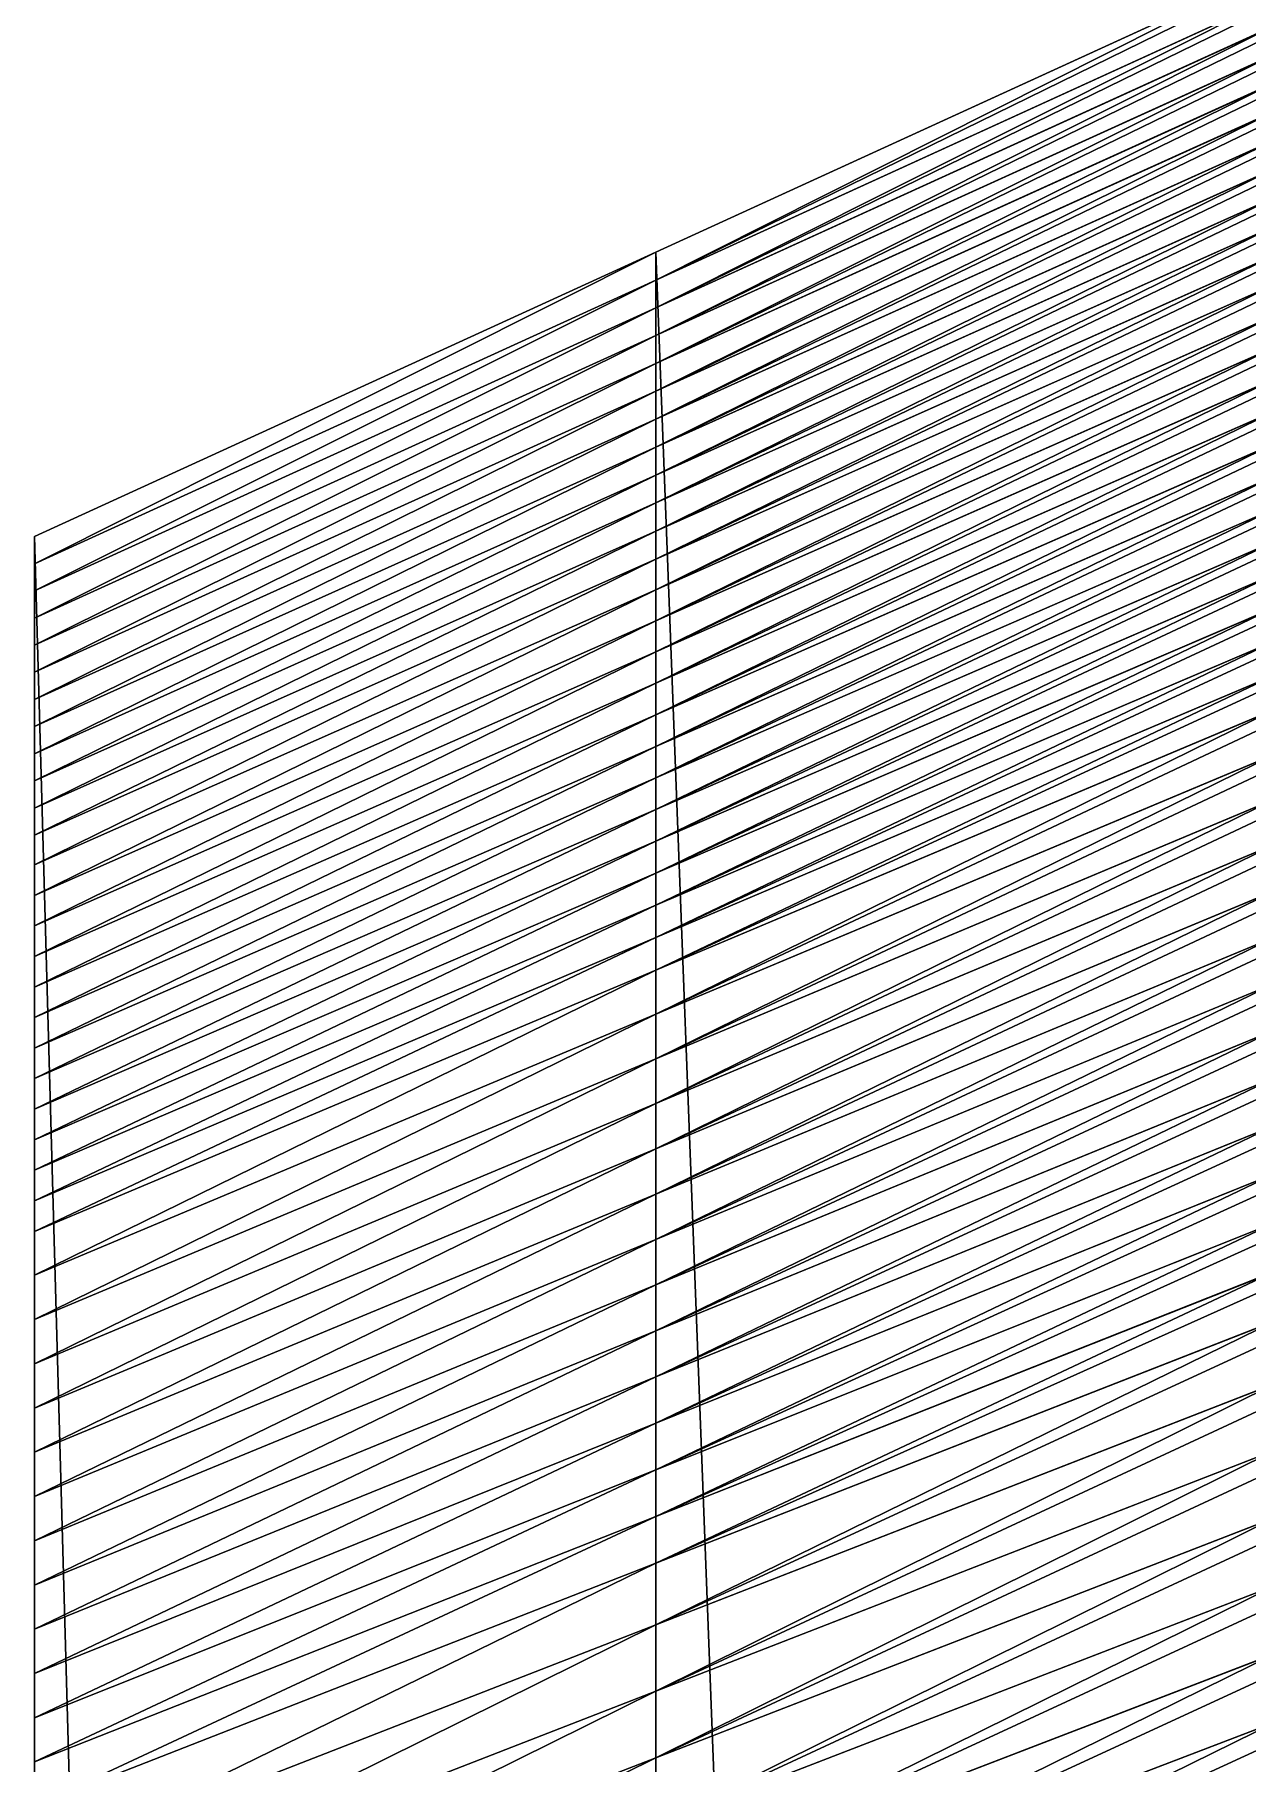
# Model space of a CAD drawing. Header units: metres. Extents: x -3 to 177, y -14 to 14.
# Drawn here: x -3.2 to -2.419, y 6.27 to 7.383 of the extents above; entities that cross this region are included whole.
import ezdxf

# ---------------------------------------------------------------- set-up
doc = ezdxf.new("R2010")
doc.units = ezdxf.units.M
doc.layers.add('AFT_PEAK', color=7, linetype='Continuous', true_color=0x74a6a7)
doc.layers.add('HULL', color=7, linetype='Continuous', true_color=0x528ba5)

msp = doc.modelspace()

# ---------------------------------------------------------------- linework, layer by layer
at = {"layer": 'AFT_PEAK'}
for points in [[(-2.8, 7.2253, 14.8012), (-2.8, 7.2432, 14.8819), (-2.2367, 7.5013, 14.8718)], [(-2.8, 7.2253, 14.8012), (-2.2367, 7.5013, 14.8718), (-2.2367, 7.4828, 14.7886)], [(-2.8, 7.2432, 14.8819), (-2.2367, -7.5013, 14.8718), (-2.2367, 7.5013, 14.8718)], [(-2.8, 7.2074, 14.7205), (-2.8, 7.2253, 14.8012), (-2.2367, 7.4828, 14.7886)], [(-2.8, 7.2074, 14.7205), (-2.2367, 7.4828, 14.7886), (-2.2367, 7.4643, 14.7053)], [(-2.8, 7.1895, 14.6398), (-2.8, 7.2074, 14.7205), (-2.2367, 7.4643, 14.7053)], [(-2.8, 7.1895, 14.6398), (-2.2367, 7.4643, 14.7053), (-2.2367, 7.4458, 14.6221)], [(-2.8, 7.1716, 14.5591), (-2.8, 7.1895, 14.6398), (-2.2367, 7.4458, 14.6221)], [(-2.8, 7.1716, 14.5591), (-2.2367, 7.4458, 14.6221), (-2.2367, 7.4272, 14.5389)], [(-2.8, 7.1536, 14.4784), (-2.8, 7.1716, 14.5591), (-2.2367, 7.4272, 14.5389)], [(-2.8, 7.1536, 14.4784), (-2.2367, 7.4272, 14.5389), (-2.2367, 7.4086, 14.4557)], [(-2.8, 7.1356, 14.3977), (-2.8, 7.1536, 14.4784), (-2.2367, 7.4086, 14.4557)], [(-2.8, 7.1356, 14.3977), (-2.2367, 7.4086, 14.4557), (-2.2367, 7.3899, 14.3725)], [(-2.8, 7.1176, 14.317), (-2.8, 7.1356, 14.3977), (-2.2367, 7.3899, 14.3725)], [(-2.8, 7.1176, 14.317), (-2.2367, 7.3899, 14.3725), (-2.2367, 7.3712, 14.2893)], [(-2.8, 7.0997, 14.2363), (-2.8, 7.1176, 14.317), (-2.2367, 7.3712, 14.2893)], [(-2.8, 7.0997, 14.2363), (-2.2367, 7.3712, 14.2893), (-2.2367, 7.3525, 14.2061)], [(-2.8, 7.0817, 14.1557), (-2.8, 7.0997, 14.2363), (-2.2367, 7.3525, 14.2061)], [(-2.8, 7.0817, 14.1557), (-2.2367, 7.3525, 14.2061), (-2.2367, 7.3337, 14.1229)], [(-2.8, 7.0635, 14.075), (-2.8, 7.0817, 14.1557), (-2.2367, 7.3337, 14.1229)], [(-2.8, 7.0635, 14.075), (-2.2367, 7.3337, 14.1229), (-2.2367, 7.3147, 14.0398)], [(-2.8, 7.0454, 13.9944), (-2.8, 7.0635, 14.075), (-2.2367, 7.3147, 14.0398)], [(-2.8, 7.0454, 13.9944), (-2.2367, 7.3147, 14.0398), (-2.2367, 7.2956, 13.9566)], [(-2.8, 7.0258, 13.914), (-2.8, 7.0454, 13.9944), (-2.2367, 7.2956, 13.9566)], [(-2.8, 7.0258, 13.914), (-2.2367, 7.2956, 13.9566), (-2.2367, 7.2754, 13.8738)], [(-2.8, 7.0058, 13.8338), (-2.8, 7.0258, 13.914), (-2.2367, 7.2754, 13.8738)], [(-2.8, 7.0058, 13.8338), (-2.2367, 7.2754, 13.8738), (-2.2367, 7.2549, 13.791)], [(-2.8, 6.9857, 13.7536), (-2.8, 7.0058, 13.8338), (-2.2367, 7.2549, 13.791)], [(-2.8, 6.9857, 13.7536), (-2.2367, 7.2549, 13.791), (-2.2367, 7.2343, 13.7083)], [(-3.2, 7.0425, 14.8101), (-3.2, 7.06, 14.889), (-2.8, 7.2432, 14.8819)], [(-3.2, 7.0425, 14.8101), (-2.8, 7.2432, 14.8819), (-2.8, 7.2253, 14.8012)], [(-3.2, 7.06, 14.889), (-2.8, -7.2432, 14.8819), (-2.8, 7.2432, 14.8819)], [(-2.8, 7.2432, 14.8819), (-2.8, -7.2432, 14.8819), (-2.2367, -7.5013, 14.8718)], [(-2.8, 6.9656, 13.6735), (-2.8, 6.9857, 13.7536), (-2.2367, 7.2343, 13.7083)], [(-2.8, 6.9656, 13.6735), (-2.2367, 7.2343, 13.7083), (-2.2367, 7.2134, 13.6256)], [(-3.2, 7.025, 14.7312), (-3.2, 7.0425, 14.8101), (-2.8, 7.2253, 14.8012)], [(-3.2, 7.025, 14.7312), (-2.8, 7.2253, 14.8012), (-2.8, 7.2074, 14.7205)], [(-3.2, 7.0075, 14.6523), (-3.2, 7.025, 14.7312), (-2.8, 7.2074, 14.7205)], [(-3.2, 7.0075, 14.6523), (-2.8, 7.2074, 14.7205), (-2.8, 7.1895, 14.6398)], [(-2.8, 6.9452, 13.5934), (-2.8, 6.9656, 13.6735), (-2.2367, 7.2134, 13.6256)], [(-2.8, 6.9452, 13.5934), (-2.2367, 7.2134, 13.6256), (-2.2367, 7.1921, 13.543)], [(-3.2, 6.9901, 14.5734), (-3.2, 7.0075, 14.6523), (-2.8, 7.1895, 14.6398)], [(-3.2, 6.9901, 14.5734), (-2.8, 7.1895, 14.6398), (-2.8, 7.1716, 14.5591)], [(-2.8, 6.9249, 13.5132), (-2.8, 6.9452, 13.5934), (-2.2367, 7.1921, 13.543)], [(-2.8, 6.9249, 13.5132), (-2.2367, 7.1921, 13.543), (-2.2367, 7.1709, 13.4605)], [(-3.2, 6.9726, 14.4945), (-3.2, 6.9901, 14.5734), (-2.8, 7.1716, 14.5591)], [(-3.2, 6.9726, 14.4945), (-2.8, 7.1716, 14.5591), (-2.8, 7.1536, 14.4784)], [(-2.8, 6.9046, 13.4331), (-2.8, 6.9249, 13.5132), (-2.2367, 7.1709, 13.4605)], [(-2.8, 6.9046, 13.4331), (-2.2367, 7.1709, 13.4605), (-2.2367, 7.1496, 13.3779)], [(-3.2, 6.9551, 14.4156), (-3.2, 6.9726, 14.4945), (-2.8, 7.1536, 14.4784)], [(-3.2, 6.9551, 14.4156), (-2.8, 7.1536, 14.4784), (-2.8, 7.1356, 14.3977)], [(-2.8, 6.8843, 13.353), (-2.8, 6.9046, 13.4331), (-2.2367, 7.1496, 13.3779)], [(-2.8, 6.8843, 13.353), (-2.2367, 7.1496, 13.3779), (-2.2367, 7.1284, 13.2953)], [(-3.2, 6.9376, 14.3367), (-3.2, 6.9551, 14.4156), (-2.8, 7.1356, 14.3977)], [(-3.2, 6.9376, 14.3367), (-2.8, 7.1356, 14.3977), (-2.8, 7.1176, 14.317)], [(-2.8, 6.8639, 13.2729), (-2.8, 6.8843, 13.353), (-2.2367, 7.1284, 13.2953)], [(-2.8, 6.8639, 13.2729), (-2.2367, 7.1284, 13.2953), (-2.2367, 7.107, 13.2127)], [(-3.2, 6.9201, 14.2578), (-3.2, 6.9376, 14.3367), (-2.8, 7.1176, 14.317)], [(-3.2, 6.9201, 14.2578), (-2.8, 7.1176, 14.317), (-2.8, 7.0997, 14.2363)], [(-2.8, 6.8433, 13.1928), (-2.8, 6.8639, 13.2729), (-2.2367, 7.107, 13.2127)], [(-2.8, 6.8433, 13.1928), (-2.2367, 7.107, 13.2127), (-2.2367, 7.0851, 13.1303)], [(-3.2, 6.9026, 14.1789), (-3.2, 6.9201, 14.2578), (-2.8, 7.0997, 14.2363)], [(-3.2, 6.9026, 14.1789), (-2.8, 7.0997, 14.2363), (-2.8, 7.0817, 14.1557)], [(-2.8, 6.8226, 13.1128), (-2.8, 6.8433, 13.1928), (-2.2367, 7.0851, 13.1303)], [(-2.8, 6.8226, 13.1128), (-2.2367, 7.0851, 13.1303), (-2.2367, 7.0631, 13.048)], [(-3.2, 6.8852, 14.1), (-3.2, 6.9026, 14.1789), (-2.8, 7.0817, 14.1557)], [(-3.2, 6.8852, 14.1), (-2.8, 7.0817, 14.1557), (-2.8, 7.0635, 14.075)], [(-3.2, 6.8677, 14.0211), (-3.2, 6.8852, 14.1), (-2.8, 7.0635, 14.075)], [(-3.2, 6.8677, 14.0211), (-2.8, 7.0635, 14.075), (-2.8, 7.0454, 13.9944)], [(-2.8, 6.8018, 13.0328), (-2.8, 6.8226, 13.1128), (-2.2367, 7.0631, 13.048)], [(-2.8, 6.8018, 13.0328), (-2.2367, 7.0631, 13.048), (-2.2367, 7.0407, 12.9657)], [(-3.2, 7.06, 14.889), (-3.2, -7.06, 14.889), (-2.8, -7.2432, 14.8819)], [(-3.2, -7.0425, 14.8101), (-3.2, -7.06, 14.889), (-3.2, 7.06, 14.889)], [(-3.2, -7.0425, 14.8101), (-3.2, 7.06, 14.889), (-3.2, 7.0425, 14.8101)], [(-3.2, 6.8486, 13.9426), (-3.2, 6.8677, 14.0211), (-2.8, 7.0454, 13.9944)], [(-3.2, 6.8486, 13.9426), (-2.8, 7.0454, 13.9944), (-2.8, 7.0258, 13.914)], [(-3.2, -7.0425, 14.8101), (-3.2, 7.0425, 14.8101), (-3.2, 7.025, 14.7312)], [(-2.8, 6.7808, 12.9529), (-2.8, 6.8018, 13.0328), (-2.2367, 7.0407, 12.9657)], [(-2.8, 6.7808, 12.9529), (-2.2367, 7.0407, 12.9657), (-2.2367, 7.0179, 12.8836)], [(-3.2, 6.8289, 13.8642), (-3.2, 6.8486, 13.9426), (-2.8, 7.0258, 13.914)], [(-3.2, 6.8289, 13.8642), (-2.8, 7.0258, 13.914), (-2.8, 7.0058, 13.8338)], [(-3.2, -7.025, 14.7312), (-3.2, -7.0425, 14.8101), (-3.2, 7.025, 14.7312)], [(-3.2, -7.025, 14.7312), (-3.2, 7.025, 14.7312), (-3.2, 7.0075, 14.6523)], [(-2.8, 6.7523, 12.8753), (-2.8, 6.7808, 12.9529), (-2.2367, 7.0179, 12.8836)], [(-2.8, 6.7523, 12.8753), (-2.2367, 7.0179, 12.8836), (-2.2367, 6.989, 12.8034)], [(-3.2, -7.025, 14.7312), (-3.2, 7.0075, 14.6523), (-3.2, 6.9901, 14.5734)], [(-3.2, 6.8093, 13.7859), (-3.2, 6.8289, 13.8642), (-2.8, 7.0058, 13.8338)], [(-3.2, 6.8093, 13.7859), (-2.8, 7.0058, 13.8338), (-2.8, 6.9857, 13.7536)], [(-3.2, -7.025, 14.7312), (-3.2, 6.9901, 14.5734), (-3.2, 6.9726, 14.4945)], [(-3.2, 6.7896, 13.7075), (-3.2, 6.8093, 13.7859), (-2.8, 6.9857, 13.7536)], [(-3.2, 6.7896, 13.7075), (-2.8, 6.9857, 13.7536), (-2.8, 6.9656, 13.6735)], [(-2.8, 6.7236, 12.7978), (-2.8, 6.7523, 12.8753), (-2.2367, 6.989, 12.8034)], [(-2.8, 6.7236, 12.7978), (-2.2367, 6.989, 12.8034), (-2.2367, 6.96, 12.7232)], [(-3.2, -7.025, 14.7312), (-3.2, 6.9726, 14.4945), (-3.2, 6.9551, 14.4156)], [(-3.2, 6.7699, 13.6291), (-3.2, 6.7896, 13.7075), (-2.8, 6.9656, 13.6735)], [(-3.2, 6.7699, 13.6291), (-2.8, 6.9656, 13.6735), (-2.8, 6.9452, 13.5934)], [(-3.2, -7.025, 14.7312), (-3.2, 6.9551, 14.4156), (-3.2, 6.9376, 14.3367)], [(-2.8, 6.6948, 12.7203), (-2.8, 6.7236, 12.7978), (-2.2367, 6.96, 12.7232)], [(-2.8, 6.6948, 12.7203), (-2.2367, 6.96, 12.7232), (-2.2367, 6.9308, 12.6431)], [(-3.2, 6.7502, 13.5507), (-3.2, 6.7699, 13.6291), (-2.8, 6.9452, 13.5934)], [(-3.2, 6.7502, 13.5507), (-2.8, 6.9452, 13.5934), (-2.8, 6.9249, 13.5132)], [(-3.2, 6.8486, 13.9426), (-3.2, 6.9376, 14.3367), (-3.2, 6.9201, 14.2578)], [(-3.2, 6.9376, 14.3367), (-3.2, 6.7502, 13.5507), (-3.2, 6.7306, 13.4723)], [(-3.2, 6.9376, 14.3367), (-3.2, 6.7699, 13.6291), (-3.2, 6.7502, 13.5507)], [(-3.2, 6.9376, 14.3367), (-3.2, 6.7896, 13.7075), (-3.2, 6.7699, 13.6291)], [(-3.2, 6.9376, 14.3367), (-3.2, 6.8093, 13.7859), (-3.2, 6.7896, 13.7075)], [(-3.2, 6.9376, 14.3367), (-3.2, 6.8289, 13.8642), (-3.2, 6.8093, 13.7859)], [(-3.2, 6.9376, 14.3367), (-3.2, 6.8486, 13.9426), (-3.2, 6.8289, 13.8642)], [(-3.2, 6.9376, 14.3367), (-3.2, 6.6912, 13.3156), (-3.2, 6.6715, 13.2372)], [(-3.2, 6.9376, 14.3367), (-3.2, 6.7109, 13.394), (-3.2, 6.6912, 13.3156)], [(-3.2, 6.9376, 14.3367), (-3.2, 6.7306, 13.4723), (-3.2, 6.7109, 13.394)], [(-3.2, -6.8289, 13.8642), (-3.2, -7.025, 14.7312), (-3.2, 6.9376, 14.3367)], [(-3.2, 6.9376, 14.3367), (-3.2, 6.6322, 13.0804), (-3.2, 6.6125, 13.0021)], [(-3.2, 6.9376, 14.3367), (-3.2, 6.6519, 13.1588), (-3.2, 6.6322, 13.0804)], [(-3.2, 6.9376, 14.3367), (-3.2, 6.6715, 13.2372), (-3.2, 6.6519, 13.1588)], [(-3.2, -6.8093, 13.7859), (-3.2, -6.8289, 13.8642), (-3.2, 6.9376, 14.3367)], [(-3.2, 6.9376, 14.3367), (-3.2, 6.6125, 13.0021), (-3.2, 6.2422, 12.019)], [(-3.2, -6.5557, 12.8508), (-3.2, -6.8093, 13.7859), (-3.2, 6.9376, 14.3367)], [(-3.2, -6.5557, 12.8508), (-3.2, 6.9376, 14.3367), (-3.2, 6.2422, 12.019)], [(-2.8, 6.6656, 12.643), (-2.8, 6.6948, 12.7203), (-2.2367, 6.9308, 12.6431)], [(-2.8, 6.6656, 12.643), (-2.2367, 6.9308, 12.6431), (-2.2367, 6.9006, 12.5633)], [(-3.2, 6.7306, 13.4723), (-3.2, 6.7502, 13.5507), (-2.8, 6.9249, 13.5132)], [(-3.2, 6.7306, 13.4723), (-2.8, 6.9249, 13.5132), (-2.8, 6.9046, 13.4331)], [(-3.2, 6.8486, 13.9426), (-3.2, 6.9201, 14.2578), (-3.2, 6.9026, 14.1789)], [(-3.2, 6.7109, 13.394), (-3.2, 6.7306, 13.4723), (-2.8, 6.9046, 13.4331)], [(-3.2, 6.7109, 13.394), (-2.8, 6.9046, 13.4331), (-2.8, 6.8843, 13.353)], [(-3.2, 6.9026, 14.1789), (-3.2, 6.8852, 14.1), (-3.2, 6.8486, 13.9426)], [(-2.8, 6.6364, 12.5656), (-2.8, 6.6656, 12.643), (-2.2367, 6.9006, 12.5633)], [(-2.8, 6.6364, 12.5656), (-2.2367, 6.9006, 12.5633), (-2.2367, 6.8705, 12.4836)], [(-3.2, 6.8852, 14.1), (-3.2, 6.8677, 14.0211), (-3.2, 6.8486, 13.9426)], [(-3.2, 6.6912, 13.3156), (-3.2, 6.7109, 13.394), (-2.8, 6.8843, 13.353)], [(-3.2, 6.6912, 13.3156), (-2.8, 6.8843, 13.353), (-2.8, 6.8639, 13.2729)], [(-3.2, 6.6715, 13.2372), (-3.2, 6.6912, 13.3156), (-2.8, 6.8639, 13.2729)], [(-3.2, 6.6715, 13.2372), (-2.8, 6.8639, 13.2729), (-2.8, 6.8433, 13.1928)], [(-2.8, 6.6073, 12.4883), (-2.8, 6.6364, 12.5656), (-2.2367, 6.8705, 12.4836)], [(-2.8, 6.6073, 12.4883), (-2.2367, 6.8705, 12.4836), (-2.2367, 6.8404, 12.4038)], [(-3.2, 6.6519, 13.1588), (-3.2, 6.6715, 13.2372), (-2.8, 6.8433, 13.1928)], [(-3.2, 6.6519, 13.1588), (-2.8, 6.8433, 13.1928), (-2.8, 6.8226, 13.1128)], [(-2.8, 6.578, 12.411), (-2.8, 6.6073, 12.4883), (-2.2367, 6.8404, 12.4038)], [(-2.8, 6.578, 12.411), (-2.2367, 6.8404, 12.4038), (-2.2367, 6.81, 12.3241)], [(-3.2, 6.6322, 13.0804), (-3.2, 6.6519, 13.1588), (-2.8, 6.8226, 13.1128)], [(-3.2, 6.6322, 13.0804), (-2.8, 6.8226, 13.1128), (-2.8, 6.8018, 13.0328)], [(-2.8, 6.5484, 12.3338), (-2.8, 6.578, 12.411), (-2.2367, 6.81, 12.3241)], [(-2.8, 6.5484, 12.3338), (-2.2367, 6.81, 12.3241), (-2.2367, 6.7788, 12.2448)], [(-3.2, 6.6125, 13.0021), (-3.2, 6.6322, 13.0804), (-2.8, 6.8018, 13.0328)], [(-3.2, 6.6125, 13.0021), (-2.8, 6.8018, 13.0328), (-2.8, 6.7808, 12.9529)], [(-3.2, 6.5842, 12.9264), (-3.2, 6.6125, 13.0021), (-2.8, 6.7808, 12.9529)], [(-3.2, 6.5842, 12.9264), (-2.8, 6.7808, 12.9529), (-2.8, 6.7523, 12.8753)], [(-2.8, 6.5187, 12.2567), (-2.8, 6.5484, 12.3338), (-2.2367, 6.7788, 12.2448)], [(-2.8, 6.5187, 12.2567), (-2.2367, 6.7788, 12.2448), (-2.2367, 6.7476, 12.1654)], [(-3.2, 6.5557, 12.8508), (-3.2, 6.5842, 12.9264), (-2.8, 6.7523, 12.8753)], [(-3.2, 6.5557, 12.8508), (-2.8, 6.7523, 12.8753), (-2.8, 6.7236, 12.7978)], [(-2.8, 6.489, 12.1796), (-2.8, 6.5187, 12.2567), (-2.2367, 6.7476, 12.1654)], [(-2.8, 6.489, 12.1796), (-2.2367, 6.7476, 12.1654), (-2.2367, 6.7161, 12.0862)], [(-3.2, 6.5272, 12.7751), (-3.2, 6.5557, 12.8508), (-2.8, 6.7236, 12.7978)], [(-3.2, 6.5272, 12.7751), (-2.8, 6.7236, 12.7978), (-2.8, 6.6948, 12.7203)], [(-2.8, 6.4589, 12.1026), (-2.8, 6.489, 12.1796), (-2.2367, 6.7161, 12.0862)], [(-2.8, 6.4589, 12.1026), (-2.2367, 6.7161, 12.0862), (-2.2367, 6.6839, 12.0073)], [(-3.2, 6.4987, 12.6995), (-3.2, 6.5272, 12.7751), (-2.8, 6.6948, 12.7203)], [(-3.2, 6.4987, 12.6995), (-2.8, 6.6948, 12.7203), (-2.8, 6.6656, 12.643)], [(-2.8, 6.4289, 12.0256), (-2.8, 6.4589, 12.1026), (-2.2367, 6.6839, 12.0073)], [(-2.8, 6.4289, 12.0256), (-2.2367, 6.6839, 12.0073), (-2.2367, 6.6518, 11.9284)], [(-3.2, 6.4702, 12.6239), (-3.2, 6.4987, 12.6995), (-2.8, 6.6656, 12.643)], [(-3.2, 6.4702, 12.6239), (-2.8, 6.6656, 12.643), (-2.8, 6.6364, 12.5656)], [(-2.8, 6.3987, 11.9487), (-2.8, 6.4289, 12.0256), (-2.2367, 6.6518, 11.9284)], [(-2.8, 6.3987, 11.9487), (-2.2367, 6.6518, 11.9284), (-2.2367, 6.6191, 11.8497)], [(-3.2, 6.4417, 12.5483), (-3.2, 6.4702, 12.6239), (-2.8, 6.6364, 12.5656)], [(-3.2, 6.4417, 12.5483), (-2.8, 6.6364, 12.5656), (-2.8, 6.6073, 12.4883)], [(-2.8, 6.359, 11.8765), (-2.8, 6.3987, 11.9487), (-2.2367, 6.6191, 11.8497)], [(-2.8, 6.359, 11.8765), (-2.2367, 6.6191, 11.8497), (-2.2367, 6.5785, 11.7749)], [(-3.2, 6.6125, 13.0021), (-3.2, 6.5842, 12.9264), (-3.2, 6.5557, 12.8508)], [(-3.2, 6.6125, 13.0021), (-3.2, 6.5272, 12.7751), (-3.2, 6.4987, 12.6995)], [(-3.2, 6.6125, 13.0021), (-3.2, 6.5557, 12.8508), (-3.2, 6.5272, 12.7751)], [(-3.2, 6.6125, 13.0021), (-3.2, 6.4702, 12.6239), (-3.2, 6.4417, 12.5483)], [(-3.2, 6.6125, 13.0021), (-3.2, 6.4987, 12.6995), (-3.2, 6.4702, 12.6239)], [(-3.2, 6.6125, 13.0021), (-3.2, 6.4132, 12.4727), (-3.2, 6.3847, 12.3971)], [(-3.2, 6.6125, 13.0021), (-3.2, 6.4417, 12.5483), (-3.2, 6.4132, 12.4727)], [(-3.2, 6.6125, 13.0021), (-3.2, 6.2992, 12.1702), (-3.2, 6.2707, 12.0946)], [(-3.2, 6.6125, 13.0021), (-3.2, 6.3277, 12.2458), (-3.2, 6.2992, 12.1702)], [(-3.2, 6.6125, 13.0021), (-3.2, 6.3562, 12.3214), (-3.2, 6.3277, 12.2458)], [(-3.2, 6.6125, 13.0021), (-3.2, 6.3847, 12.3971), (-3.2, 6.3562, 12.3214)], [(-3.2, 6.6125, 13.0021), (-3.2, 6.2707, 12.0946), (-3.2, 6.2422, 12.019)], [(-3.2, 6.4132, 12.4727), (-3.2, 6.4417, 12.5483), (-2.8, 6.6073, 12.4883)], [(-3.2, 6.4132, 12.4727), (-2.8, 6.6073, 12.4883), (-2.8, 6.578, 12.411)], [(-3.2, 6.3847, 12.3971), (-3.2, 6.4132, 12.4727), (-2.8, 6.578, 12.411)], [(-3.2, 6.3847, 12.3971), (-2.8, 6.578, 12.411), (-2.8, 6.5484, 12.3338)], [(-2.8, 6.3163, 11.8057), (-2.8, 6.359, 11.8765), (-2.2367, 6.5785, 11.7749)], [(-2.8, 6.3163, 11.8057), (-2.2367, 6.5785, 11.7749), (-2.2367, 6.5355, 11.7014)], [(-3.2, 6.3562, 12.3214), (-3.2, 6.3847, 12.3971), (-2.8, 6.5484, 12.3338)], [(-3.2, 6.3562, 12.3214), (-2.8, 6.5484, 12.3338), (-2.8, 6.5187, 12.2567)], [(-2.8, 6.2734, 11.7351), (-2.8, 6.3163, 11.8057), (-2.2367, 6.5355, 11.7014)], [(-2.8, 6.2734, 11.7351), (-2.2367, 6.5355, 11.7014), (-2.2367, 6.492, 11.6281)], [(-3.2, 6.3277, 12.2458), (-3.2, 6.3562, 12.3214), (-2.8, 6.5187, 12.2567)], [(-3.2, 6.3277, 12.2458), (-2.8, 6.5187, 12.2567), (-2.8, 6.489, 12.1796)], [(-3.2, 6.2992, 12.1702), (-3.2, 6.3277, 12.2458), (-2.8, 6.489, 12.1796)], [(-3.2, 6.2992, 12.1702), (-2.8, 6.489, 12.1796), (-2.8, 6.4589, 12.1026)], [(-2.8, 6.2302, 11.6646), (-2.8, 6.2734, 11.7351), (-2.2367, 6.492, 11.6281)], [(-2.8, 6.2302, 11.6646), (-2.2367, 6.492, 11.6281), (-2.2367, 6.4479, 11.5551)], [(-3.2, 6.2707, 12.0946), (-3.2, 6.2992, 12.1702), (-2.8, 6.4589, 12.1026)], [(-3.2, 6.2707, 12.0946), (-2.8, 6.4589, 12.1026), (-2.8, 6.4289, 12.0256)], [(-2.8, 6.187, 11.5941), (-2.8, 6.2302, 11.6646), (-2.2367, 6.4479, 11.5551)], [(-2.8, 6.187, 11.5941), (-2.2367, 6.4479, 11.5551), (-2.2367, 6.4038, 11.4821)], [(-3.2, 6.2422, 12.019), (-3.2, 6.2707, 12.0946), (-2.8, 6.4289, 12.0256)], [(-3.2, 6.2422, 12.019), (-2.8, 6.4289, 12.0256), (-2.8, 6.3987, 11.9487)], [(-2.8, 6.1436, 11.5238), (-2.8, 6.187, 11.5941), (-2.2367, 6.4038, 11.4821)], [(-2.8, 6.1436, 11.5238), (-2.2367, 6.4038, 11.4821), (-2.2367, 6.3592, 11.4095)], [(-3.2, 6.2031, 11.9485), (-3.2, 6.2422, 12.019), (-2.8, 6.3987, 11.9487)], [(-3.2, 6.2031, 11.9485), (-2.8, 6.3987, 11.9487), (-2.8, 6.359, 11.8765)], [(-3.2, 6.1606, 11.8798), (-3.2, 6.2031, 11.9485), (-2.8, 6.359, 11.8765)], [(-3.2, 6.1606, 11.8798), (-2.8, 6.359, 11.8765), (-2.8, 6.3163, 11.8057)], [(-2.8, 6.1, 11.4535), (-2.8, 6.1436, 11.5238), (-2.2367, 6.3592, 11.4095)], [(-2.8, 6.1, 11.4535), (-2.2367, 6.3592, 11.4095), (-2.2367, 6.3142, 11.3371)], [(-3.2, 6.1181, 11.8111), (-3.2, 6.1606, 11.8798), (-2.8, 6.3163, 11.8057)], [(-3.2, 6.1181, 11.8111), (-2.8, 6.3163, 11.8057), (-2.8, 6.2734, 11.7351)], [(-2.8, 6.0564, 11.3834), (-2.8, 6.1, 11.4535), (-2.2367, 6.3142, 11.3371)], [(-2.8, 6.0564, 11.3834), (-2.2367, 6.3142, 11.3371), (-2.2367, 6.2689, 11.2648)], [(-3.2, 6.0755, 11.7424), (-3.2, 6.1181, 11.8111), (-2.8, 6.2734, 11.7351)], [(-3.2, 6.0755, 11.7424), (-2.8, 6.2734, 11.7351), (-2.8, 6.2302, 11.6646)]]:
    msp.add_3dface(points, dxfattribs=at)
at = {"layer": 'HULL'}
for points in [[(-2.8, 7.2253, 14.8012), (-2.8, 7.2432, 14.8819), (-2.4, 7.4265, 14.8748)], [(-2.8, 7.2253, 14.8012), (-2.4, 7.4265, 14.8748), (-2.4, 7.4082, 14.7922)], [(-2.8, 7.2074, 14.7205), (-2.8, 7.2253, 14.8012), (-2.4, 7.4082, 14.7922)], [(-2.8, 7.2074, 14.7205), (-2.4, 7.4082, 14.7922), (-2.4, 7.3899, 14.7097)], [(-2.8, 7.1895, 14.6398), (-2.8, 7.2074, 14.7205), (-2.4, 7.3899, 14.7097)], [(-2.8, 7.1895, 14.6398), (-2.4, 7.3899, 14.7097), (-2.4, 7.3715, 14.6272)], [(-2.8, 7.1716, 14.5591), (-2.8, 7.1895, 14.6398), (-2.4, 7.3715, 14.6272)], [(-2.8, 7.1716, 14.5591), (-2.4, 7.3715, 14.6272), (-2.4, 7.3531, 14.5447)], [(-2.8, 7.1536, 14.4784), (-2.8, 7.1716, 14.5591), (-2.4, 7.3531, 14.5447)], [(-2.8, 7.1536, 14.4784), (-2.4, 7.3531, 14.5447), (-2.4, 7.3347, 14.4623)], [(-2.8, 7.1356, 14.3977), (-2.8, 7.1536, 14.4784), (-2.4, 7.3347, 14.4623)], [(-2.8, 7.1356, 14.3977), (-2.4, 7.3347, 14.4623), (-2.4, 7.3162, 14.3798)], [(-2.8, 7.1176, 14.317), (-2.8, 7.1356, 14.3977), (-2.4, 7.3162, 14.3798)], [(-2.8, 7.1176, 14.317), (-2.4, 7.3162, 14.3798), (-2.4, 7.2977, 14.2973)], [(-2.8, 7.0997, 14.2363), (-2.8, 7.1176, 14.317), (-2.4, 7.2977, 14.2973)], [(-2.8, 7.0997, 14.2363), (-2.4, 7.2977, 14.2973), (-2.4, 7.2792, 14.2148)], [(-2.8, 7.0817, 14.1557), (-2.8, 7.0997, 14.2363), (-2.4, 7.2792, 14.2148)], [(-2.8, 7.0817, 14.1557), (-2.4, 7.2792, 14.2148), (-2.4, 7.2607, 14.1324)], [(-2.8, 7.0635, 14.075), (-2.8, 7.0817, 14.1557), (-2.4, 7.2607, 14.1324)], [(-2.8, 7.0635, 14.075), (-2.4, 7.2607, 14.1324), (-2.4, 7.2419, 14.05)], [(-3.2, 7.0425, 14.8101), (-3.2, 7.06, 14.889), (-2.8, 7.2432, 14.8819)], [(-3.2, 7.0425, 14.8101), (-2.8, 7.2432, 14.8819), (-2.8, 7.2253, 14.8012)], [(-2.8, 7.0454, 13.9944), (-2.8, 7.0635, 14.075), (-2.4, 7.2419, 14.05)], [(-2.8, 7.0454, 13.9944), (-2.4, 7.2419, 14.05), (-2.4, 7.2231, 13.9676)], [(-3.2, 7.025, 14.7312), (-3.2, 7.0425, 14.8101), (-2.8, 7.2253, 14.8012)], [(-3.2, 7.025, 14.7312), (-2.8, 7.2253, 14.8012), (-2.8, 7.2074, 14.7205)], [(-2.8, 7.0258, 13.914), (-2.8, 7.0454, 13.9944), (-2.4, 7.2231, 13.9676)], [(-2.8, 7.0258, 13.914), (-2.4, 7.2231, 13.9676), (-2.4, 7.2031, 13.8855)], [(-3.2, 7.0075, 14.6523), (-3.2, 7.025, 14.7312), (-2.8, 7.2074, 14.7205)], [(-3.2, 7.0075, 14.6523), (-2.8, 7.2074, 14.7205), (-2.8, 7.1895, 14.6398)], [(-2.8, 7.0058, 13.8338), (-2.8, 7.0258, 13.914), (-2.4, 7.2031, 13.8855)], [(-2.8, 7.0058, 13.8338), (-2.4, 7.2031, 13.8855), (-2.4, 7.1827, 13.8035)], [(-3.2, 6.9901, 14.5734), (-3.2, 7.0075, 14.6523), (-2.8, 7.1895, 14.6398)], [(-3.2, 6.9901, 14.5734), (-2.8, 7.1895, 14.6398), (-2.8, 7.1716, 14.5591)], [(-2.8, 6.9857, 13.7536), (-2.8, 7.0058, 13.8338), (-2.4, 7.1827, 13.8035)], [(-2.8, 6.9857, 13.7536), (-2.4, 7.1827, 13.8035), (-2.4, 7.1622, 13.7214)], [(-3.2, 6.9726, 14.4945), (-3.2, 6.9901, 14.5734), (-2.8, 7.1716, 14.5591)], [(-3.2, 6.9726, 14.4945), (-2.8, 7.1716, 14.5591), (-2.8, 7.1536, 14.4784)], [(-2.8, 6.9656, 13.6735), (-2.8, 6.9857, 13.7536), (-2.4, 7.1622, 13.7214)], [(-2.8, 6.9656, 13.6735), (-2.4, 7.1622, 13.7214), (-2.4, 7.1415, 13.6395)], [(-3.2, 6.9551, 14.4156), (-3.2, 6.9726, 14.4945), (-2.8, 7.1536, 14.4784)], [(-3.2, 6.9551, 14.4156), (-2.8, 7.1536, 14.4784), (-2.8, 7.1356, 14.3977)], [(-2.8, 6.9452, 13.5934), (-2.8, 6.9656, 13.6735), (-2.4, 7.1415, 13.6395)], [(-2.8, 6.9452, 13.5934), (-2.4, 7.1415, 13.6395), (-2.4, 7.1206, 13.5576)], [(-3.2, 6.9376, 14.3367), (-3.2, 6.9551, 14.4156), (-2.8, 7.1356, 14.3977)], [(-3.2, 6.9376, 14.3367), (-2.8, 7.1356, 14.3977), (-2.8, 7.1176, 14.317)], [(-3.2, 6.9201, 14.2578), (-3.2, 6.9376, 14.3367), (-2.8, 7.1176, 14.317)], [(-3.2, 6.9201, 14.2578), (-2.8, 7.1176, 14.317), (-2.8, 7.0997, 14.2363)], [(-2.8, 6.9249, 13.5132), (-2.8, 6.9452, 13.5934), (-2.4, 7.1206, 13.5576)], [(-2.8, 6.9249, 13.5132), (-2.4, 7.1206, 13.5576), (-2.4, 7.0996, 13.4758)], [(-3.2, 6.9026, 14.1789), (-3.2, 6.9201, 14.2578), (-2.8, 7.0997, 14.2363)], [(-3.2, 6.9026, 14.1789), (-2.8, 7.0997, 14.2363), (-2.8, 7.0817, 14.1557)], [(-2.8, 6.9046, 13.4331), (-2.8, 6.9249, 13.5132), (-2.4, 7.0996, 13.4758)], [(-2.8, 6.9046, 13.4331), (-2.4, 7.0996, 13.4758), (-2.4, 7.0786, 13.3939)], [(-3.2, 6.8852, 14.1), (-3.2, 6.9026, 14.1789), (-2.8, 7.0817, 14.1557)], [(-3.2, 6.8852, 14.1), (-2.8, 7.0817, 14.1557), (-2.8, 7.0635, 14.075)], [(-2.8, 6.8843, 13.353), (-2.8, 6.9046, 13.4331), (-2.4, 7.0786, 13.3939)], [(-2.8, 6.8843, 13.353), (-2.4, 7.0786, 13.3939), (-2.4, 7.0576, 13.312)], [(-3.2, 6.8677, 14.0211), (-3.2, 6.8852, 14.1), (-2.8, 7.0635, 14.075)], [(-3.2, 6.8677, 14.0211), (-2.8, 7.0635, 14.075), (-2.8, 7.0454, 13.9944)], [(-3.2, -7.0425, 14.8101), (-3.2, -7.06, 14.889), (-3.2, 7.06, 14.889)], [(-3.2, -7.0425, 14.8101), (-3.2, 7.06, 14.889), (-3.2, 7.0425, 14.8101)], [(-2.8, 6.8639, 13.2729), (-2.8, 6.8843, 13.353), (-2.4, 7.0576, 13.312)], [(-2.8, 6.8639, 13.2729), (-2.4, 7.0576, 13.312), (-2.4, 7.0365, 13.2302)], [(-3.2, 6.8486, 13.9426), (-3.2, 6.8677, 14.0211), (-2.8, 7.0454, 13.9944)], [(-3.2, 6.8486, 13.9426), (-2.8, 7.0454, 13.9944), (-2.8, 7.0258, 13.914)], [(-3.2, -7.0425, 14.8101), (-3.2, 7.0425, 14.8101), (-3.2, 7.025, 14.7312)], [(-2.8, 6.8433, 13.1928), (-2.8, 6.8639, 13.2729), (-2.4, 7.0365, 13.2302)], [(-2.8, 6.8433, 13.1928), (-2.4, 7.0365, 13.2302), (-2.4, 7.015, 13.1484)], [(-3.2, 6.8289, 13.8642), (-3.2, 6.8486, 13.9426), (-2.8, 7.0258, 13.914)], [(-3.2, 6.8289, 13.8642), (-2.8, 7.0258, 13.914), (-2.8, 7.0058, 13.8338)], [(-3.2, -7.025, 14.7312), (-3.2, -7.0425, 14.8101), (-3.2, 7.025, 14.7312)], [(-3.2, -7.025, 14.7312), (-3.2, 7.025, 14.7312), (-3.2, 7.0075, 14.6523)], [(-3.2, -7.025, 14.7312), (-3.2, 7.0075, 14.6523), (-3.2, 6.9901, 14.5734)], [(-3.2, 6.8093, 13.7859), (-3.2, 6.8289, 13.8642), (-2.8, 7.0058, 13.8338)], [(-3.2, 6.8093, 13.7859), (-2.8, 7.0058, 13.8338), (-2.8, 6.9857, 13.7536)], [(-2.8, 6.8226, 13.1128), (-2.8, 6.8433, 13.1928), (-2.4, 7.015, 13.1484)], [(-2.8, 6.8226, 13.1128), (-2.4, 7.015, 13.1484), (-2.4, 6.9934, 13.0668)], [(-3.2, -7.025, 14.7312), (-3.2, 6.9901, 14.5734), (-3.2, 6.9726, 14.4945)], [(-3.2, 6.7896, 13.7075), (-3.2, 6.8093, 13.7859), (-2.8, 6.9857, 13.7536)], [(-3.2, 6.7896, 13.7075), (-2.8, 6.9857, 13.7536), (-2.8, 6.9656, 13.6735)], [(-2.8, 6.8018, 13.0328), (-2.8, 6.8226, 13.1128), (-2.4, 6.9934, 13.0668)], [(-2.8, 6.8018, 13.0328), (-2.4, 6.9934, 13.0668), (-2.4, 6.9714, 12.9852)], [(-3.2, -7.025, 14.7312), (-3.2, 6.9726, 14.4945), (-3.2, 6.9551, 14.4156)], [(-2.8, 6.7808, 12.9529), (-2.8, 6.8018, 13.0328), (-2.4, 6.9714, 12.9852)], [(-2.8, 6.7808, 12.9529), (-2.4, 6.9714, 12.9852), (-2.4, 6.9492, 12.9037)], [(-3.2, 6.7699, 13.6291), (-3.2, 6.7896, 13.7075), (-2.8, 6.9656, 13.6735)], [(-3.2, 6.7699, 13.6291), (-2.8, 6.9656, 13.6735), (-2.8, 6.9452, 13.5934)], [(-3.2, -7.025, 14.7312), (-3.2, 6.9551, 14.4156), (-3.2, 6.9376, 14.3367)], [(-2.8, 6.7523, 12.8753), (-2.8, 6.7808, 12.9529), (-2.4, 6.9492, 12.9037)], [(-2.8, 6.7523, 12.8753), (-2.4, 6.9492, 12.9037), (-2.4, 6.9204, 12.8242)], [(-3.2, 6.7502, 13.5507), (-3.2, 6.7699, 13.6291), (-2.8, 6.9452, 13.5934)], [(-3.2, 6.7502, 13.5507), (-2.8, 6.9452, 13.5934), (-2.8, 6.9249, 13.5132)], [(-3.2, 6.8486, 13.9426), (-3.2, 6.9376, 14.3367), (-3.2, 6.9201, 14.2578)], [(-3.2, 6.9376, 14.3367), (-3.2, 6.7502, 13.5507), (-3.2, 6.7306, 13.4723)], [(-3.2, 6.9376, 14.3367), (-3.2, 6.7699, 13.6291), (-3.2, 6.7502, 13.5507)], [(-3.2, 6.9376, 14.3367), (-3.2, 6.7896, 13.7075), (-3.2, 6.7699, 13.6291)], [(-3.2, 6.9376, 14.3367), (-3.2, 6.8093, 13.7859), (-3.2, 6.7896, 13.7075)], [(-3.2, 6.9376, 14.3367), (-3.2, 6.8289, 13.8642), (-3.2, 6.8093, 13.7859)], [(-3.2, 6.9376, 14.3367), (-3.2, 6.8486, 13.9426), (-3.2, 6.8289, 13.8642)], [(-3.2, 6.9376, 14.3367), (-3.2, 6.6912, 13.3156), (-3.2, 6.6715, 13.2372)], [(-3.2, 6.9376, 14.3367), (-3.2, 6.7109, 13.394), (-3.2, 6.6912, 13.3156)], [(-3.2, 6.9376, 14.3367), (-3.2, 6.7306, 13.4723), (-3.2, 6.7109, 13.394)], [(-3.2, -6.8289, 13.8642), (-3.2, -7.025, 14.7312), (-3.2, 6.9376, 14.3367)], [(-3.2, 6.9376, 14.3367), (-3.2, 6.6322, 13.0804), (-3.2, 6.6125, 13.0021)], [(-3.2, 6.9376, 14.3367), (-3.2, 6.6519, 13.1588), (-3.2, 6.6322, 13.0804)], [(-3.2, 6.9376, 14.3367), (-3.2, 6.6715, 13.2372), (-3.2, 6.6519, 13.1588)], [(-3.2, -6.8093, 13.7859), (-3.2, -6.8289, 13.8642), (-3.2, 6.9376, 14.3367)], [(-3.2, 6.9376, 14.3367), (-3.2, 6.6125, 13.0021), (-3.2, 6.2422, 12.019)], [(-3.2, -6.5557, 12.8508), (-3.2, -6.8093, 13.7859), (-3.2, 6.9376, 14.3367)], [(-3.2, -6.5557, 12.8508), (-3.2, 6.9376, 14.3367), (-3.2, 6.2422, 12.019)], [(-3.2, 6.7306, 13.4723), (-3.2, 6.7502, 13.5507), (-2.8, 6.9249, 13.5132)], [(-3.2, 6.7306, 13.4723), (-2.8, 6.9249, 13.5132), (-2.8, 6.9046, 13.4331)], [(-3.2, 6.8486, 13.9426), (-3.2, 6.9201, 14.2578), (-3.2, 6.9026, 14.1789)], [(-2.8, 6.7236, 12.7978), (-2.8, 6.7523, 12.8753), (-2.4, 6.9204, 12.8242)], [(-2.8, 6.7236, 12.7978), (-2.4, 6.9204, 12.8242), (-2.4, 6.8915, 12.7448)], [(-3.2, 6.7109, 13.394), (-3.2, 6.7306, 13.4723), (-2.8, 6.9046, 13.4331)], [(-3.2, 6.7109, 13.394), (-2.8, 6.9046, 13.4331), (-2.8, 6.8843, 13.353)], [(-3.2, 6.9026, 14.1789), (-3.2, 6.8852, 14.1), (-3.2, 6.8486, 13.9426)], [(-3.2, 6.8852, 14.1), (-3.2, 6.8677, 14.0211), (-3.2, 6.8486, 13.9426)], [(-3.2, 6.6912, 13.3156), (-3.2, 6.7109, 13.394), (-2.8, 6.8843, 13.353)], [(-3.2, 6.6912, 13.3156), (-2.8, 6.8843, 13.353), (-2.8, 6.8639, 13.2729)], [(-2.8, 6.6948, 12.7203), (-2.8, 6.7236, 12.7978), (-2.4, 6.8915, 12.7448)], [(-2.8, 6.6948, 12.7203), (-2.4, 6.8915, 12.7448), (-2.4, 6.8624, 12.6655)], [(-3.2, 6.6715, 13.2372), (-3.2, 6.6912, 13.3156), (-2.8, 6.8639, 13.2729)], [(-3.2, 6.6715, 13.2372), (-2.8, 6.8639, 13.2729), (-2.8, 6.8433, 13.1928)], [(-2.8, 6.6656, 12.643), (-2.8, 6.6948, 12.7203), (-2.4, 6.8624, 12.6655)], [(-2.8, 6.6656, 12.643), (-2.4, 6.8624, 12.6655), (-2.4, 6.8325, 12.5864)], [(-3.2, 6.6519, 13.1588), (-3.2, 6.6715, 13.2372), (-2.8, 6.8433, 13.1928)], [(-3.2, 6.6519, 13.1588), (-2.8, 6.8433, 13.1928), (-2.8, 6.8226, 13.1128)], [(-2.8, 6.6364, 12.5656), (-2.8, 6.6656, 12.643), (-2.4, 6.8325, 12.5864)], [(-2.8, 6.6364, 12.5656), (-2.4, 6.8325, 12.5864), (-2.4, 6.8027, 12.5074)], [(-3.2, 6.6322, 13.0804), (-3.2, 6.6519, 13.1588), (-2.8, 6.8226, 13.1128)], [(-3.2, 6.6322, 13.0804), (-2.8, 6.8226, 13.1128), (-2.8, 6.8018, 13.0328)], [(-3.2, 6.6125, 13.0021), (-3.2, 6.6322, 13.0804), (-2.8, 6.8018, 13.0328)], [(-3.2, 6.6125, 13.0021), (-2.8, 6.8018, 13.0328), (-2.8, 6.7808, 12.9529)], [(-2.8, 6.6073, 12.4883), (-2.8, 6.6364, 12.5656), (-2.4, 6.8027, 12.5074)], [(-2.8, 6.6073, 12.4883), (-2.4, 6.8027, 12.5074), (-2.4, 6.7728, 12.4283)], [(-3.2, 6.5842, 12.9264), (-3.2, 6.6125, 13.0021), (-2.8, 6.7808, 12.9529)], [(-3.2, 6.5842, 12.9264), (-2.8, 6.7808, 12.9529), (-2.8, 6.7523, 12.8753)], [(-2.8, 6.578, 12.411), (-2.8, 6.6073, 12.4883), (-2.4, 6.7728, 12.4283)], [(-2.8, 6.578, 12.411), (-2.4, 6.7728, 12.4283), (-2.4, 6.7428, 12.3493)], [(-3.2, 6.5557, 12.8508), (-3.2, 6.5842, 12.9264), (-2.8, 6.7523, 12.8753)], [(-3.2, 6.5557, 12.8508), (-2.8, 6.7523, 12.8753), (-2.8, 6.7236, 12.7978)], [(-2.8, 6.5484, 12.3338), (-2.8, 6.578, 12.411), (-2.4, 6.7428, 12.3493)], [(-2.8, 6.5484, 12.3338), (-2.4, 6.7428, 12.3493), (-2.4, 6.712, 12.2706)], [(-3.2, 6.5272, 12.7751), (-3.2, 6.5557, 12.8508), (-2.8, 6.7236, 12.7978)], [(-3.2, 6.5272, 12.7751), (-2.8, 6.7236, 12.7978), (-2.8, 6.6948, 12.7203)], [(-2.8, 6.5187, 12.2567), (-2.8, 6.5484, 12.3338), (-2.4, 6.712, 12.2706)], [(-2.8, 6.5187, 12.2567), (-2.4, 6.712, 12.2706), (-2.4, 6.6813, 12.1919)], [(-3.2, 6.4987, 12.6995), (-3.2, 6.5272, 12.7751), (-2.8, 6.6948, 12.7203)], [(-3.2, 6.4987, 12.6995), (-2.8, 6.6948, 12.7203), (-2.8, 6.6656, 12.643)], [(-2.8, 6.489, 12.1796), (-2.8, 6.5187, 12.2567), (-2.4, 6.6813, 12.1919)], [(-2.8, 6.489, 12.1796), (-2.4, 6.6813, 12.1919), (-2.4, 6.6503, 12.1133)], [(-3.2, 6.4702, 12.6239), (-3.2, 6.4987, 12.6995), (-2.8, 6.6656, 12.643)], [(-3.2, 6.4702, 12.6239), (-2.8, 6.6656, 12.643), (-2.8, 6.6364, 12.5656)], [(-2.8, 6.4589, 12.1026), (-2.8, 6.489, 12.1796), (-2.4, 6.6503, 12.1133)], [(-2.8, 6.4589, 12.1026), (-2.4, 6.6503, 12.1133), (-2.4, 6.6187, 12.0349)], [(-3.2, 6.4417, 12.5483), (-3.2, 6.4702, 12.6239), (-2.8, 6.6364, 12.5656)], [(-3.2, 6.4417, 12.5483), (-2.8, 6.6364, 12.5656), (-2.8, 6.6073, 12.4883)], [(-2.8, 6.4289, 12.0256), (-2.8, 6.4589, 12.1026), (-2.4, 6.6187, 12.0349)], [(-2.8, 6.4289, 12.0256), (-2.4, 6.6187, 12.0349), (-2.4, 6.5872, 11.9566)], [(-3.2, 6.6125, 13.0021), (-3.2, 6.5842, 12.9264), (-3.2, 6.5557, 12.8508)], [(-3.2, 6.6125, 13.0021), (-3.2, 6.5272, 12.7751), (-3.2, 6.4987, 12.6995)], [(-3.2, 6.6125, 13.0021), (-3.2, 6.5557, 12.8508), (-3.2, 6.5272, 12.7751)], [(-3.2, 6.6125, 13.0021), (-3.2, 6.4702, 12.6239), (-3.2, 6.4417, 12.5483)], [(-3.2, 6.6125, 13.0021), (-3.2, 6.4987, 12.6995), (-3.2, 6.4702, 12.6239)], [(-3.2, 6.6125, 13.0021), (-3.2, 6.4132, 12.4727), (-3.2, 6.3847, 12.3971)], [(-3.2, 6.6125, 13.0021), (-3.2, 6.4417, 12.5483), (-3.2, 6.4132, 12.4727)], [(-3.2, 6.6125, 13.0021), (-3.2, 6.2992, 12.1702), (-3.2, 6.2707, 12.0946)], [(-3.2, 6.6125, 13.0021), (-3.2, 6.3277, 12.2458), (-3.2, 6.2992, 12.1702)], [(-3.2, 6.6125, 13.0021), (-3.2, 6.3562, 12.3214), (-3.2, 6.3277, 12.2458)], [(-3.2, 6.6125, 13.0021), (-3.2, 6.3847, 12.3971), (-3.2, 6.3562, 12.3214)], [(-3.2, 6.6125, 13.0021), (-3.2, 6.2707, 12.0946), (-3.2, 6.2422, 12.019)], [(-3.2, 6.4132, 12.4727), (-3.2, 6.4417, 12.5483), (-2.8, 6.6073, 12.4883)], [(-3.2, 6.4132, 12.4727), (-2.8, 6.6073, 12.4883), (-2.8, 6.578, 12.411)], [(-2.8, 6.3987, 11.9487), (-2.8, 6.4289, 12.0256), (-2.4, 6.5872, 11.9566)], [(-2.8, 6.3987, 11.9487), (-2.4, 6.5872, 11.9566), (-2.4, 6.5552, 11.8784)], [(-3.2, 6.3847, 12.3971), (-3.2, 6.4132, 12.4727), (-2.8, 6.578, 12.411)], [(-3.2, 6.3847, 12.3971), (-2.8, 6.578, 12.411), (-2.8, 6.5484, 12.3338)], [(-3.2, 6.3562, 12.3214), (-3.2, 6.3847, 12.3971), (-2.8, 6.5484, 12.3338)], [(-3.2, 6.3562, 12.3214), (-2.8, 6.5484, 12.3338), (-2.8, 6.5187, 12.2567)], [(-2.8, 6.359, 11.8765), (-2.8, 6.3987, 11.9487), (-2.4, 6.5552, 11.8784)], [(-2.8, 6.359, 11.8765), (-2.4, 6.5552, 11.8784), (-2.4, 6.5149, 11.8044)], [(-3.2, 6.3277, 12.2458), (-3.2, 6.3562, 12.3214), (-2.8, 6.5187, 12.2567)], [(-3.2, 6.3277, 12.2458), (-2.8, 6.5187, 12.2567), (-2.8, 6.489, 12.1796)], [(-2.8, 6.3163, 11.8057), (-2.8, 6.359, 11.8765), (-2.4, 6.5149, 11.8044)], [(-2.8, 6.3163, 11.8057), (-2.4, 6.5149, 11.8044), (-2.4, 6.472, 11.7316)], [(-3.2, 6.2992, 12.1702), (-3.2, 6.3277, 12.2458), (-2.8, 6.489, 12.1796)], [(-3.2, 6.2992, 12.1702), (-2.8, 6.489, 12.1796), (-2.8, 6.4589, 12.1026)], [(-2.8, 6.2734, 11.7351), (-2.8, 6.3163, 11.8057), (-2.4, 6.472, 11.7316)], [(-2.8, 6.2734, 11.7351), (-2.4, 6.472, 11.7316), (-2.4, 6.4286, 11.6591)], [(-3.2, 6.2707, 12.0946), (-3.2, 6.2992, 12.1702), (-2.8, 6.4589, 12.1026)], [(-3.2, 6.2707, 12.0946), (-2.8, 6.4589, 12.1026), (-2.8, 6.4289, 12.0256)], [(-3.2, 6.2422, 12.019), (-3.2, 6.2707, 12.0946), (-2.8, 6.4289, 12.0256)], [(-3.2, 6.2422, 12.019), (-2.8, 6.4289, 12.0256), (-2.8, 6.3987, 11.9487)], [(-2.8, 6.2302, 11.6646), (-2.8, 6.2734, 11.7351), (-2.4, 6.4286, 11.6591)], [(-2.8, 6.2302, 11.6646), (-2.4, 6.4286, 11.6591), (-2.4, 6.3848, 11.5868)], [(-3.2, 6.2031, 11.9485), (-3.2, 6.2422, 12.019), (-2.8, 6.3987, 11.9487)], [(-3.2, 6.2031, 11.9485), (-2.8, 6.3987, 11.9487), (-2.8, 6.359, 11.8765)], [(-2.8, 6.187, 11.5941), (-2.8, 6.2302, 11.6646), (-2.4, 6.3848, 11.5868)], [(-2.8, 6.187, 11.5941), (-2.4, 6.3848, 11.5868), (-2.4, 6.341, 11.5146)], [(-3.2, 6.1606, 11.8798), (-3.2, 6.2031, 11.9485), (-2.8, 6.359, 11.8765)], [(-3.2, 6.1606, 11.8798), (-2.8, 6.359, 11.8765), (-2.8, 6.3163, 11.8057)], [(-2.8, 6.1436, 11.5238), (-2.8, 6.187, 11.5941), (-2.4, 6.341, 11.5146)], [(-2.8, 6.1436, 11.5238), (-2.4, 6.341, 11.5146), (-2.4, 6.2967, 11.4426)], [(-3.2, 6.1181, 11.8111), (-3.2, 6.1606, 11.8798), (-2.8, 6.3163, 11.8057)], [(-3.2, 6.1181, 11.8111), (-2.8, 6.3163, 11.8057), (-2.8, 6.2734, 11.7351)], [(-2.8, 6.1, 11.4535), (-2.8, 6.1436, 11.5238), (-2.4, 6.2967, 11.4426)], [(-2.8, 6.1, 11.4535), (-2.4, 6.2967, 11.4426), (-2.4, 6.2521, 11.3708)], [(-3.2, 6.0755, 11.7424), (-3.2, 6.1181, 11.8111), (-2.8, 6.2734, 11.7351)], [(-3.2, 6.0755, 11.7424), (-2.8, 6.2734, 11.7351), (-2.8, 6.2302, 11.6646)]]:
    msp.add_3dface(points, dxfattribs=at)

doc.saveas('drawing.dxf')
